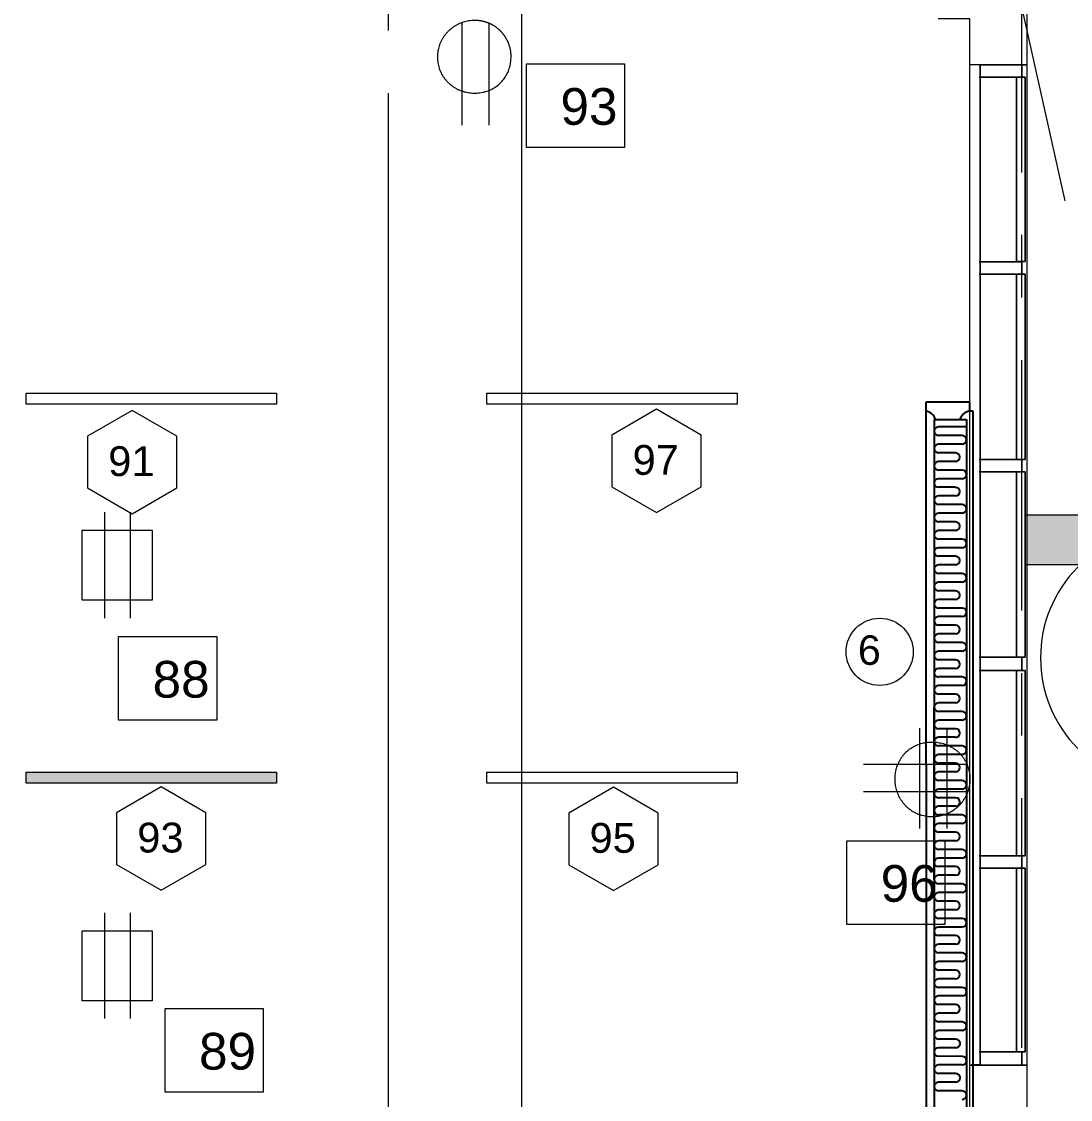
# Model space of a CAD drawing. Header units: inches. Extents: x 0.9 to 36.3, y 0.7 to 23.3.
# Drawn here: x 27.825 to 29.919, y 7.065 to 9.218 of the extents above; entities that cross this region are included whole.
import ezdxf

# ---------------------------------------------------------------- set-up
doc = ezdxf.new("R2010")
doc.units = ezdxf.units.IN
doc.linetypes.add('DASHED2', pattern=[0.375, 0.25, -0.125])
doc.layers.add('Baseboard heater', color=7, linetype='Continuous', true_color=0x581317)
for name, color, linetype, lineweight, true_color in [('Lights', 7, 'Continuous', 15, 0xff0a0a), ('Numbering Baseboard Heater', 7, 'Continuous', 0, 0x581317), ('Numbering Lights', 1, 'Continuous', 15, 0xff0000), ('PDF_Geometry', 7, 'Continuous', 9, 0x777777)]:
    doc.layers.add(name, color=color, linetype=linetype, lineweight=lineweight, true_color=true_color)
doc.layers.add('Numbering receptecles', color=170, linetype='Continuous', lineweight=15)
doc.layers.add('Receptacles', color=170, linetype='Continuous', lineweight=15)
doc.styles.get("Standard").update_dxf_attribs({"font": 'arial.ttf'})

msp = doc.modelspace()

# ---------------------------------------------------------------- hatches: boundary and pattern name
at = {"layer": 'Lights', "linetype": 'ByBlock', "ltscale": 0.001, "transparency": 33554559}
h = msp.add_hatch(color=256, dxfattribs=at)
h.paths.add_polyline_path([(24.124, 7.7186), (24.124, 7.6966), (24.624, 7.6966), (24.624, 7.7186)])
h.paths.add_polyline_path([(26.474, 7.6966), (26.474, 7.7186), (25.974, 7.7186), (25.974, 7.6966)])
h.paths.add_polyline_path([(28.334, 7.6966), (28.334, 7.7186), (27.834, 7.7186), (27.834, 7.6966)])
at = {"layer": 'PDF_Geometry', "linetype": 'DASHED2', "ltscale": 0.08, "transparency": 33554559}
h = msp.add_hatch(color=256, dxfattribs=at)
h.dxf.hatch_style = 1
h.paths.add_polyline_path([(31.767, 8.2313), (30.0487, 8.2313), (30.0567, 8.1956, -0.057462), (30.1145, 8.202, -0.191616), (30.2903, 8.1332), (31.767, 8.1332)])
h.paths.add_polyline_path([(30.0487, 8.2313), (29.8324, 8.2313), (29.8324, 8.1332), (29.9397, 8.1332, -0.132886), (30.0567, 8.1956)])
h.paths.add_polyline_path([(30.1145, 8.202, 0.191813), (29.9397, 8.1332), (30.2903, 8.1332, 0.191616)])

# ---------------------------------------------------------------- linework, layer by layer
at = {"layer": 'Baseboard heater', "linetype": 'ByBlock', "ltscale": 0.5}
for p, q in [((29.6306, 8.4572), (29.6308, 6.8947)), ((29.7179, 8.4572), (29.6306, 8.4572)), ((29.7179, 8.4572), (29.7179, 8.4397)), ((29.7179, 8.4397), (29.7243, 8.4397)), ((29.7243, 8.4397), (29.7245, 6.9122))]:
    msp.add_line(p, q, dxfattribs=at)
at = {"layer": 'Baseboard heater', "linetype": 'ByBlock', "ltscale": 0.3}
for p, q in [((29.6469, 8.4228), (29.7114, 8.4228)), ((29.6469, 8.4228), (29.647, 6.9291)), ((29.7114, 8.4228), (29.7116, 6.9292)), ((29.7114, 8.4078), (29.6555, 8.4078)), ((29.7028, 8.3906), (29.6555, 8.3906)), ((29.7028, 8.3734), (29.6555, 8.3733)), ((29.6899, 8.3561), (29.6555, 8.3561)), ((29.6899, 8.3389), (29.6555, 8.3389)), ((29.7028, 8.3217), (29.6555, 8.3217)), ((29.7028, 8.3045), (29.6555, 8.3045)), ((29.6899, 8.2873), (29.6555, 8.2873)), ((29.6899, 8.27), (29.6555, 8.27)), ((29.7028, 8.2528), (29.6555, 8.2528)), ((29.7028, 8.2356), (29.6555, 8.2356)), ((29.6899, 8.2184), (29.6555, 8.2184)), ((29.6899, 8.2012), (29.6555, 8.2012)), ((29.7029, 8.1839), (29.6555, 8.1839)), ((29.7029, 8.1667), (29.6555, 8.1667)), ((29.6899, 8.1495), (29.6555, 8.1495)), ((29.6899, 8.1323), (29.6555, 8.1323)), ((29.7029, 8.1151), (29.6555, 8.1151)), ((29.7029, 8.0978), (29.6555, 8.0978)), ((29.6899, 8.0806), (29.6555, 8.0806)), ((29.6899, 8.0634), (29.6555, 8.0634)), ((29.7029, 8.0462), (29.6555, 8.0462)), ((29.7029, 8.029), (29.6555, 8.029)), ((29.69, 8.0117), (29.6555, 8.0117)), ((29.69, 7.9945), (29.6555, 7.9945)), ((29.7029, 7.9773), (29.6555, 7.9773)), ((29.7029, 7.9601), (29.6555, 7.9601)), ((29.69, 7.9429), (29.6555, 7.9429)), ((29.69, 7.9256), (29.6555, 7.9256)), ((29.7029, 7.9084), (29.6555, 7.9084)), ((29.7029, 7.8912), (29.6555, 7.8912)), ((29.69, 7.874), (29.6555, 7.874)), ((29.647, 7.5038), (29.6469, 7.8481)), ((29.69, 7.8568), (29.6555, 7.8568)), ((29.7029, 7.8395), (29.6555, 7.8395)), ((29.7115, 7.8509), (29.7115, 7.5038)), ((29.7029, 7.8223), (29.6555, 7.8223)), ((29.69, 7.8051), (29.6555, 7.8051)), ((29.69, 7.7879), (29.6555, 7.7879)), ((29.7029, 7.7707), (29.6555, 7.7707)), ((29.7029, 7.7534), (29.6555, 7.7534)), ((29.69, 7.7362), (29.6555, 7.7362)), ((29.69, 7.719), (29.6556, 7.719)), ((29.7029, 7.7018), (29.6556, 7.7018)), ((29.7029, 7.6846), (29.6556, 7.6846)), ((29.69, 7.6673), (29.6556, 7.6673)), ((29.69, 7.6501), (29.6556, 7.6501)), ((29.7029, 7.6329), (29.6556, 7.6329)), ((29.7029, 7.6157), (29.6556, 7.6157)), ((29.69, 7.5985), (29.6556, 7.5985)), ((29.69, 7.5812), (29.6556, 7.5812)), ((29.7029, 7.564), (29.6556, 7.564)), ((29.7029, 7.5468), (29.6556, 7.5468)), ((29.69, 7.5296), (29.6556, 7.5296)), ((29.69, 7.5124), (29.6556, 7.5124)), ((29.7029, 7.4951), (29.6556, 7.4951)), ((29.7029, 7.4779), (29.6556, 7.4779)), ((29.69, 7.4607), (29.6556, 7.4607)), ((29.69, 7.4435), (29.6556, 7.4435)), ((29.7029, 7.4263), (29.6556, 7.4263)), ((29.7029, 7.409), (29.6556, 7.409)), ((29.69, 7.3918), (29.6556, 7.3918)), ((29.69, 7.3746), (29.6556, 7.3746)), ((29.7029, 7.3574), (29.6556, 7.3574)), ((29.7029, 7.3402), (29.6556, 7.3402)), ((29.69, 7.3229), (29.6556, 7.3229)), ((29.69, 7.3057), (29.6556, 7.3057)), ((29.703, 7.2885), (29.6556, 7.2885)), ((29.703, 7.2713), (29.6556, 7.2713)), ((29.69, 7.2541), (29.6556, 7.2541)), ((29.69, 7.2368), (29.6556, 7.2368)), ((29.703, 7.2196), (29.6556, 7.2196)), ((29.703, 7.2024), (29.6556, 7.2024)), ((29.6901, 7.1852), (29.6556, 7.1852)), ((29.6901, 7.168), (29.6556, 7.168)), ((29.703, 7.1508), (29.6556, 7.1507)), ((29.703, 7.1335), (29.6556, 7.1335)), ((29.6901, 7.1163), (29.6556, 7.1163)), ((29.6901, 7.0991), (29.6556, 7.0991)), ((29.703, 7.0819), (29.6556, 7.0819))]:
    msp.add_line(p, q, dxfattribs=at)
for centre, radius, start, end in [((29.6262, 8.4151), 0.025, 17.8466, 79.8996), ((29.7223, 8.4151), 0.025, 100.1133, 162.1663), ((29.6555, 8.3992), 0.00861, 90.0065, 270.0065), ((29.7028, 8.382), 0.00861, 270.0065, 90.0065), ((29.6555, 8.3647), 0.00861, 90.0065, 270.0065), ((29.6899, 8.3475), 0.00861, 270.0065, 90.0065), ((29.6555, 8.3303), 0.00861, 90.0065, 270.0065), ((29.7028, 8.3131), 0.00861, 270.0065, 90.0065), ((29.6555, 8.2959), 0.00861, 90.0065, 270.0065), ((29.6555, 8.2614), 0.00861, 90.0065, 270.0065), ((29.6899, 8.2786), 0.00861, 270.0065, 90.0065), ((29.7028, 8.2442), 0.00861, 270.0065, 90.0065), ((29.6555, 8.227), 0.00861, 90.0065, 270.0065), ((29.6899, 8.2098), 0.00861, 270.0065, 90.0065), ((29.6555, 8.1925), 0.00861, 90.0065, 270.0065), ((29.7029, 8.1753), 0.00861, 270.0065, 90.0065), ((29.6555, 8.1581), 0.00861, 90.0065, 270.0065), ((29.6899, 8.1409), 0.00861, 270.0065, 90.0065), ((29.6555, 8.1237), 0.00861, 90.0065, 270.0065), ((29.6555, 8.0892), 0.00861, 90.0065, 270.0065), ((29.7029, 8.1064), 0.00861, 270.0065, 90.0065), ((29.6899, 8.072), 0.00861, 270.0065, 90.0065), ((29.6555, 8.0548), 0.00861, 90.0065, 270.0065), ((29.7029, 8.0376), 0.00861, 270.0065, 90.0065), ((29.6555, 8.0203), 0.00861, 90.0065, 270.0065), ((29.69, 8.0031), 0.00861, 270.0065, 90.0065), ((29.6555, 7.9859), 0.00861, 90.0065, 270.0065), ((29.7029, 7.9687), 0.00861, 270.0065, 90.0065), ((29.6555, 7.9515), 0.00861, 90.0065, 270.0065), ((29.6555, 7.917), 0.00861, 90.0065, 270.0065), ((29.69, 7.9342), 0.00861, 270.0065, 90.0065), ((29.7029, 7.8998), 0.00861, 270.0065, 90.0065), ((29.6555, 7.8826), 0.00861, 90.0065, 270.0065), ((29.69, 7.8654), 0.00861, 270.0065, 90.0065), ((29.6555, 7.8481), 0.00861, 90.0065, 270.0065), ((29.7029, 7.8309), 0.00861, 270.0065, 90.0065), ((29.6555, 7.8137), 0.00861, 90.0065, 270.0065), ((29.69, 7.7965), 0.00861, 270.0065, 90.0065), ((29.6555, 7.7793), 0.00861, 90.0065, 270.0065), ((29.6555, 7.7448), 0.00861, 90.0065, 270.0065), ((29.7029, 7.7621), 0.00861, 270.0065, 90.0065), ((29.69, 7.7276), 0.00861, 270.0065, 90.0065), ((29.6556, 7.7104), 0.00861, 90.0065, 270.0065), ((29.7029, 7.6932), 0.00861, 270.0065, 90.0065), ((29.6556, 7.6759), 0.00861, 90.0065, 270.0065), ((29.69, 7.6587), 0.00861, 270.0065, 90.0065), ((29.6556, 7.6415), 0.00861, 90.0065, 270.0065), ((29.7029, 7.6243), 0.00861, 270.0065, 90.0065), ((29.6556, 7.6071), 0.00861, 90.0065, 270.0065), ((29.6556, 7.5726), 0.00861, 90.0065, 270.0065), ((29.69, 7.5899), 0.00861, 270.0065, 90.0065), ((29.7029, 7.5554), 0.00861, 270.0065, 90.0065), ((29.6556, 7.5382), 0.00861, 90.0065, 270.0065), ((29.69, 7.521), 0.00861, 270.0065, 90.0065), ((29.6556, 7.5038), 0.00861, 90.0065, 270.0065), ((29.7029, 7.4865), 0.00861, 270.0065, 90.0065), ((29.6556, 7.4693), 0.00861, 90.0065, 270.0065), ((29.69, 7.4521), 0.00861, 270.0065, 90.0065), ((29.6556, 7.4349), 0.00861, 90.0065, 270.0065), ((29.6556, 7.4004), 0.00861, 90.0065, 270.0065), ((29.7029, 7.4177), 0.00861, 270.0065, 90.0065), ((29.69, 7.3832), 0.00861, 270.0065, 90.0065), ((29.6556, 7.366), 0.00861, 90.0065, 270.0065), ((29.7029, 7.3488), 0.00861, 270.0065, 90.0065), ((29.6556, 7.3316), 0.00861, 90.0065, 270.0065), ((29.69, 7.3143), 0.00861, 270.0065, 90.0065), ((29.6556, 7.2971), 0.00861, 90.0065, 270.0065), ((29.703, 7.2799), 0.00861, 270.0065, 90.0065), ((29.6556, 7.2627), 0.00861, 90.0065, 270.0065), ((29.6556, 7.2282), 0.00861, 90.0065, 270.0065), ((29.69, 7.2455), 0.00861, 270.0065, 90.0065), ((29.703, 7.211), 0.00861, 270.0065, 90.0065), ((29.6556, 7.1938), 0.00861, 90.0065, 270.0065), ((29.6901, 7.1766), 0.00861, 270.0065, 90.0065), ((29.6556, 7.1594), 0.00861, 90.0065, 270.0065), ((29.703, 7.1421), 0.00861, 270.0065, 90.0065), ((29.6556, 7.1249), 0.00861, 90.0065, 270.0065), ((29.6901, 7.1077), 0.00861, 270.0065, 90.0065), ((29.6556, 7.0905), 0.00861, 90.0065, 270.0065), ((29.703, 7.0733), 0.00861, 270.0065, 90.0065)]:
    msp.add_arc(centre, radius, start, end, dxfattribs=at)
at = {"layer": 'Lights', "linetype": 'ByBlock'}
for points in [[(27.834, 8.4531), (27.834, 8.4751), (28.334, 8.4751), (28.334, 8.4531)], [(28.754, 8.4531), (28.754, 8.4751), (29.254, 8.4751), (29.254, 8.4531)], [(27.834, 7.6966), (27.834, 7.7186), (28.334, 7.7186), (28.334, 7.6966)], [(28.754, 7.6966), (28.754, 7.7186), (29.254, 7.7186), (29.254, 7.6966)]]:
    msp.add_lwpolyline(points, close=True, dxfattribs=at)
at = {"layer": 'Numbering Baseboard Heater', "linetype": 'ByBlock', "ltscale": 0.001}
msp.add_circle((29.5383, 7.9586), 0.0671, dxfattribs=at)
at = {"layer": 'Numbering Lights', "linetype": 'ByBlock', "ltscale": 0.001}
for points in [[(28.0455, 8.4408), (27.9561, 8.3891), (27.9561, 8.2859), (28.0455, 8.2343), (28.1349, 8.2859), (28.1349, 8.3891)], [(29.0927, 8.4432), (29.0032, 8.3916), (29.0032, 8.2884), (29.0927, 8.2367), (29.1821, 8.2884), (29.1821, 8.3916)], [(28.1035, 7.6889), (28.0141, 7.6373), (28.0141, 7.534), (28.1035, 7.4824), (28.1929, 7.534), (28.1929, 7.6373)], [(29.0066, 7.6883), (28.9172, 7.6367), (28.9172, 7.5334), (29.0066, 7.4818), (29.096, 7.5334), (29.096, 7.6367)]]:
    msp.add_lwpolyline(points, close=True, dxfattribs=at)
at = {"layer": 'Numbering receptecles', "linetype": 'ByBlock', "ltscale": 0.001}
for points in [[(28.833, 9.1334), (29.029, 9.1334), (29.029, 8.9661), (28.833, 8.9661)], [(28.0185, 7.9892), (28.2145, 7.9892), (28.2145, 7.8219), (28.0185, 7.8219)], [(29.4724, 7.5815), (29.6684, 7.5815), (29.6684, 7.4143), (29.4724, 7.4143)], [(28.1111, 7.2463), (28.3071, 7.2463), (28.3071, 7.0791), (28.1111, 7.0791)]]:
    msp.add_lwpolyline(points, close=True, dxfattribs=at)
at = {"layer": 'PDF_Geometry', "linetype": 'ByBlock'}
for points in [[(28.5577, 9.1998), (28.5577, 9.6998)], [(29.822, 8.9163), (29.822, 9.4163)], [(28.8237, 8.8601), (28.8237, 9.3601)], [(29.9084, 8.8595), (29.8001, 9.3462)], [(29.7191, 9.3197), (29.8324, 9.3197), (29.8324, 9.2664), (29.8324, 9.1314), (29.7191, 9.1314)], [(29.7184, 9.1312), (29.7184, 9.2228), (29.6551, 9.2228)], [(29.7184, 7.1329), (29.7184, 9.1312)], [(29.7209, 9.1319), (29.7391, 9.1319)], [(29.8223, 9.1314), (29.8324, 9.1314), (29.8324, 7.1331), (29.8223, 7.1331)], [(28.5577, 8.9498), (28.5577, 9.0748)], [(28.5577, 6.3265), (28.5577, 8.9498)], [(28.8237, 6.2367), (28.8237, 8.8601)], [(29.822, 8.6663), (29.822, 8.7913)], [(29.822, 8.0413), (29.822, 8.5413)], [(29.8289, 8.1332), (31.767, 8.1332), (31.767, 8.2313), (29.8289, 8.2313)], [(29.822, 7.7913), (29.822, 7.9163)], [(29.822, 7.168), (29.822, 7.6663)], [(24.7419, 6.193), (29.7184, 6.193), (29.7184, 7.1329)], [(29.7191, 7.1331), (29.8324, 7.1331), (29.8324, 6.1931), (29.8324, 6.0998), (24.7426, 6.0998)], [(29.7391, 7.1335), (29.7209, 7.1335)]]:
    msp.add_lwpolyline(points, dxfattribs=at)
for points in [[(29.822, 9.1313), (29.822, 9.1063), (29.7369, 9.1063), (29.822, 9.1063), (29.822, 9.1313), (29.7369, 9.1313)], [(29.7391, 9.1069), (29.7391, 9.1319)], [(29.7391, 9.1069), (29.7391, 8.7386)], [(29.7391, 9.1069), (29.7391, 8.7386)], [(29.8116, 9.1067), (29.8116, 8.7383)], [(29.8289, 8.738), (29.8289, 9.1063), (29.8106, 9.1063), (29.8289, 9.1063), (29.8289, 8.738), (29.8106, 8.738)], [(29.822, 8.7129), (29.822, 8.7379), (29.7369, 8.7379), (29.822, 8.7379), (29.822, 8.7129), (29.7369, 8.7129)], [(29.7391, 8.7386), (29.7391, 8.7136)], [(29.7391, 8.7136), (29.7391, 8.3436)], [(29.7391, 8.7136), (29.7391, 8.3436)], [(29.8289, 8.343), (29.8289, 8.713), (29.8106, 8.713), (29.8289, 8.713), (29.8289, 8.343), (29.8106, 8.343)], [(29.8116, 8.7133), (29.8116, 8.3433)], [(29.822, 8.318), (29.822, 8.343), (29.7369, 8.343), (29.822, 8.343), (29.822, 8.318), (29.7369, 8.318)], [(29.7391, 8.3436), (29.7391, 8.3186)], [(29.7391, 8.3186), (29.7391, 7.9485)], [(29.7391, 8.3186), (29.7391, 7.9485)], [(29.8289, 7.9481), (29.8289, 8.318), (29.8106, 8.318), (29.8289, 8.318), (29.8289, 7.9481), (29.8106, 7.9481)], [(29.8116, 8.3183), (29.8116, 7.9483)], [(29.822, 7.9213), (29.822, 7.948), (29.7369, 7.948), (29.822, 7.948), (29.822, 7.9213), (29.7369, 7.9213)], [(29.7391, 7.9485), (29.7391, 7.9219)], [(29.7391, 7.9219), (29.7391, 7.5519)], [(29.7391, 7.9219), (29.7391, 7.5519)], [(29.8289, 7.5514), (29.8289, 7.9214), (29.8106, 7.9214), (29.8289, 7.9214), (29.8289, 7.5514), (29.8106, 7.5514)], [(29.8116, 7.9217), (29.8116, 7.5517)], [(29.822, 7.5263), (29.822, 7.5513), (29.7369, 7.5513), (29.822, 7.5513), (29.822, 7.5263), (29.7369, 7.5263)], [(29.7391, 7.5519), (29.7391, 7.5269)], [(29.7391, 7.5269), (29.7391, 7.1602)], [(29.7391, 7.5269), (29.7391, 7.1602)], [(29.8289, 7.1597), (29.8289, 7.5264), (29.8106, 7.5264), (29.8289, 7.5264), (29.8289, 7.1597), (29.8106, 7.1597)], [(29.8116, 7.5267), (29.8116, 7.16)], [(29.822, 7.133), (29.822, 7.1597), (29.7369, 7.1597), (29.822, 7.1597), (29.822, 7.133), (29.7369, 7.133)], [(29.7391, 7.1602), (29.7391, 7.1335)]]:
    msp.add_lwpolyline(points, close=True, dxfattribs=at)
msp.add_lwpolyline([(30.1145, 8.202, 0.416658), (29.8596, 7.947, 0.415315), (30.1145, 7.6903, 0.414084), (30.3713, 7.947, 0.415408)], format="xyb", close=True, dxfattribs=at)
at = {"layer": 'Receptacles', "linetype": 'ByBlock'}
for points in [[(28.7048, 9.0104), (28.7048, 9.2155)], [(28.7587, 9.0104), (28.7587, 9.2138)], [(27.9909, 8.0262), (27.9909, 8.2373)], [(28.0422, 8.0262), (28.0422, 8.2373)], [(29.6175, 7.8059), (29.6175, 7.6059)], [(29.6722, 7.8059), (29.6722, 7.6059)], [(29.506, 7.7343), (29.7143, 7.7343)], [(29.506, 7.6796), (29.7143, 7.6796)], [(27.9909, 7.2261), (27.9909, 7.4372)], [(28.0422, 7.2261), (28.0422, 7.4372)]]:
    msp.add_lwpolyline(points, dxfattribs=at)
for points in [[(28.0856, 8.2017), (28.0856, 8.0617), (27.9455, 8.0617), (27.9455, 8.2017)], [(28.0856, 7.4017), (28.0856, 7.2616), (27.9455, 7.2616), (27.9455, 7.4017)]]:
    msp.add_lwpolyline(points, close=True, dxfattribs=at)
for points, weights, knots in [([(28.7297, 9.2197), (28.7492, 9.2198), (28.7673, 9.2124), (28.7811, 9.1986), (28.7949, 9.1848), (28.8023, 9.1667), (28.8022, 9.1472), (28.8022, 9.1057), (28.7711, 9.0746), (28.7297, 9.0746), (28.6882, 9.0746), (28.6551, 9.1057), (28.6551, 9.1472), (28.6551, 9.1865), (28.6882, 9.2197), (28.7297, 9.2197)], [1, 0.948448710105, 0.948448710105, 1, 0.948448710105, 0.948448710105, 1, 1, 1, 1, 1, 1, 1, 1, 1, 1], [0, 0, 0, 0, 0.79168, 0.79168, 0.79168, 1.583359, 1.583359, 1.583359, 2.583359, 2.583359, 2.583359, 3.583359, 3.583359, 3.583359, 4.583359, 4.583359, 4.583359, 4.583359]), ([(29.6427, 7.7785), (29.6007, 7.7785), (29.5691, 7.7469), (29.5691, 7.7048), (29.5691, 7.6628), (29.6007, 7.6291), (29.6427, 7.6291), (29.6631, 7.629), (29.682, 7.6368), (29.6964, 7.6512), (29.7108, 7.6656), (29.7186, 7.6845), (29.7185, 7.7048), (29.7185, 7.7469), (29.6848, 7.7785), (29.6427, 7.7785)], [1, 1, 1, 1, 1, 1, 1, 0.948717948717, 0.948717948717, 1, 0.948717948717, 0.948717948717, 1, 1, 1, 1], [0, 0, 0, 0, 1, 1, 1, 2, 2, 2, 2.789582, 2.789582, 2.789582, 3.579164, 3.579164, 3.579164, 4.579164, 4.579164, 4.579164, 4.579164])]:
    msp.add_rational_spline(points, weights, degree=3, knots=knots, dxfattribs=at)

# ---------------------------------------------------------------- texts
at = {"layer": 'Numbering Baseboard Heater', "linetype": 'ByBlock', "ltscale": 0.001}
msp.add_text('6', height=0.0589, dxfattribs=at).set_placement((29.4947, 7.9327))
at = {"layer": 'Numbering Lights', "linetype": 'ByBlock', "ltscale": 0.001}
for s, p in [('91', (27.9977, 8.3097)), ('97', (29.0448, 8.3122)), ('93', (28.0557, 7.5579)), ('95', (28.9588, 7.5573))]:
    msp.add_text(s, height=0.05956, dxfattribs=at).set_placement(p)
at = {"layer": 'Numbering receptecles', "linetype": 'ByBlock', "ltscale": 0.001}
for s, p in [('93', (28.9008, 9.0113)), ('88', (28.0863, 7.8672)), ('96', (29.5403, 7.4595)), ('89', (28.179, 7.1243))]:
    msp.add_text(s, height=0.0733, dxfattribs=at).set_placement(p)

doc.saveas('drawing.dxf')
